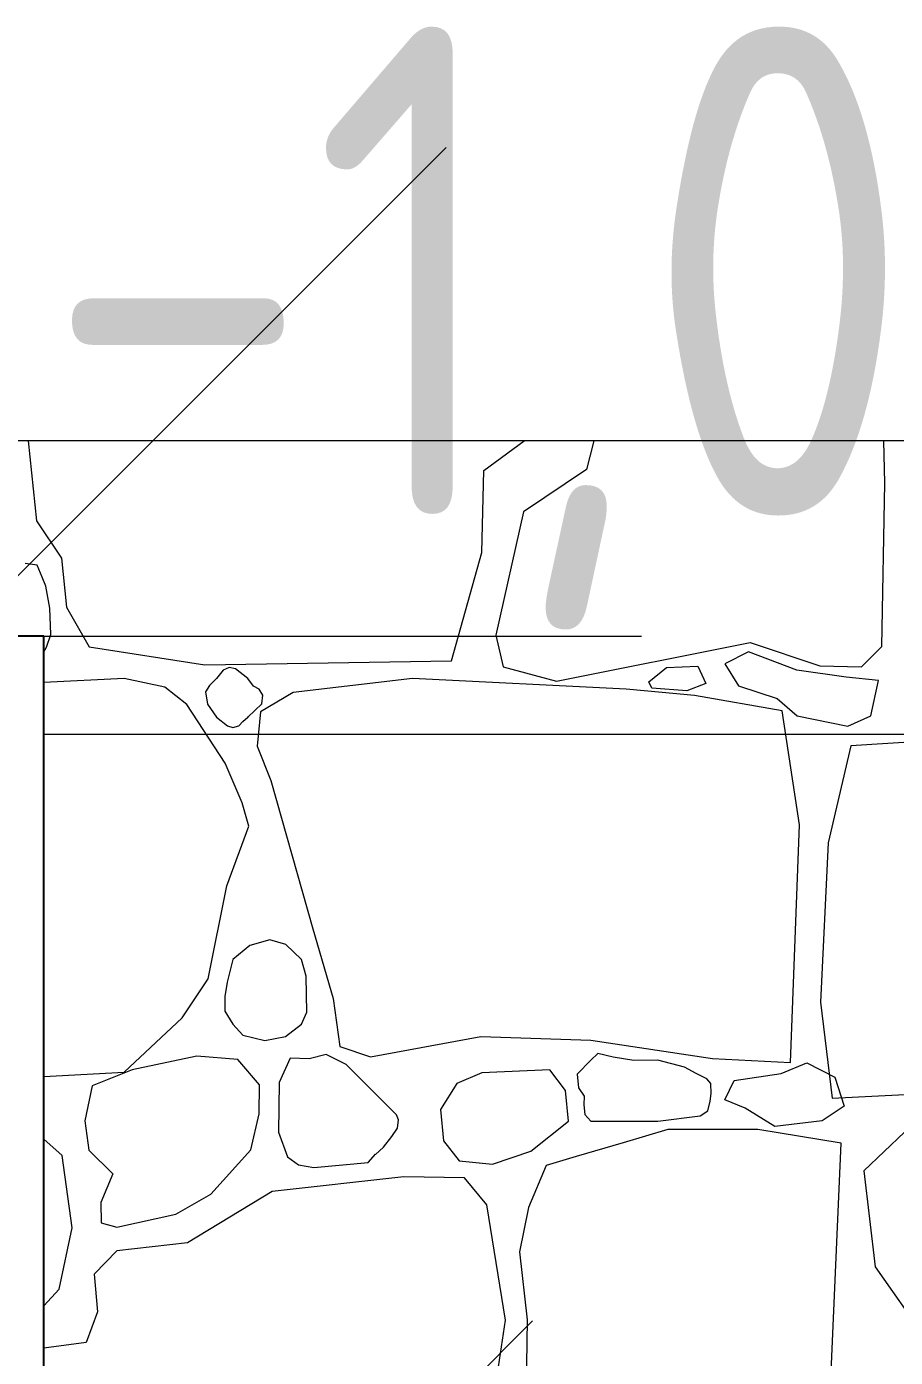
# Model space of a CAD drawing. Header units: feet. Extents: x -10410 to 374725, y -46422 to 88923.
# Drawn here: x 351503 to 351948, y -769 to -88 of the extents above; entities that cross this region are included whole.
import ezdxf

# ---------------------------------------------------------------- set-up
doc = ezdxf.new("R2010")
doc.units = ezdxf.units.FT
doc.header["$MEASUREMENT"] = 0
doc.layers.add('Интерьер - Мебель_Ном._пера__1', color=7, linetype='Continuous', lineweight=20)
doc.layers.add('Конструктив - Перекрытия_Ном._пера__1', color=7, linetype='Continuous', lineweight=20)
doc.layers.add('Конструктив - Стены Несущие_Ном._пера__161', color=7, linetype='Continuous', lineweight=15, true_color=0x6a6a6a)
doc.layers.add('Конструктив - Стены Несущие_Ном._пера__87', color=7, linetype='Continuous', lineweight=25, true_color=0x6a6a6a)
doc.styles.add('СГЕНЕРИР_СТИЛЬ_2', font='CS_Gost2304.shx')

# ---------------------------------------------------------------- blocks, each defined once
blk = doc.blocks.new('*X206')
at = {"layer": 'Конструктив - Стены Несущие_Ном._пера__161', "linetype": 'Continuous'}
for p, q in [((351504.23, -300), (351508.44, -341.05)), ((351737.29, -315.3), (351758, -300)), ((351793.53, -300), (351789.8, -314.8)), ((351942.37, -321.73), (351941.92, -300)), ((351736.3, -357.15), (351737.29, -315.3)), ((351789.8, -314.8), (351757.6, -336.35)), ((351940.88, -405.2), (351942.37, -321.73)), ((351757.6, -336.35), (351743.48, -399.51)), ((351508.44, -341.05), (351521.32, -360.13)), ((351521.32, -360.13), (351523.79, -385.14)), ((351720.7, -412.63), (351736.3, -357.15)), ((351508.88, -363.7), (351502.65, -362.83)), ((351511.41, -369.78), (351508.88, -363.7)), ((351513.19, -374.42), (351511.41, -369.78)), ((351515.29, -385.72), (351513.19, -374.42)), ((351515.87, -399.03), (351515.29, -385.72)), ((351523.79, -385.14), (351535.43, -405.45)), ((351513.62, -405.58), (351515.87, -399.03)), ((351743.48, -399.51), (351747.2, -415.61)), ((351512.23, -407.98), (351513.62, -405.58)), ((351535.43, -405.45), (351594.63, -414.61)), ((351774.44, -423.04), (351873.51, -403.22)), ((351872.61, -407.96), (351860.54, -414.14)), ((351897.34, -417.38), (351872.61, -407.96)), ((351873.51, -403.22), (351909.18, -415.11)), ((351930.48, -415.61), (351940.88, -405.2)), ((351594.63, -414.61), (351720.7, -412.63)), ((351860.54, -414.14), (351867.6, -425.33)), ((351553.41, -421.55), (351512.23, -423.58)), ((351574.07, -426.01), (351553.41, -421.55)), ((351600.57, -421.55), (351596.97, -425.22)), ((351603.9, -417.31), (351600.57, -421.55)), ((351607.05, -415.96), (351603.9, -417.31)), ((351610.23, -416.6), (351607.05, -415.96)), ((351616.67, -421.55), (351610.23, -416.6)), ((351619.43, -425.46), (351616.67, -421.55)), ((351700.88, -421.55), (351639.71, -428.73)), ((351810.11, -427), (351700.88, -421.55)), ((351747.2, -415.61), (351774.44, -423.04)), ((351821.68, -423.26), (351830.81, -415.91)), ((351830.81, -415.91), (351846.7, -415.32)), ((351846.7, -415.32), (351850.83, -424.15)), ((351922.65, -420.91), (351897.34, -417.38)), ((351909.18, -415.11), (351930.48, -415.61)), ((351939.14, -422.68), (351922.65, -420.91)), ((351585.46, -434.92), (351574.07, -426.01)), ((351596.97, -425.22), (351594.88, -428.48)), ((351594.88, -428.48), (351595.99, -434.72)), ((351622.37, -427), (351619.43, -425.46)), ((351624.27, -430.18), (351622.37, -427)), ((351845.03, -430.22), (351810.11, -427)), ((351823.15, -426.5), (351821.68, -423.26)), ((351841.11, -427.97), (351823.15, -426.5)), ((351850.83, -424.15), (351841.11, -427.97)), ((351867.6, -425.33), (351887.33, -431.8)), ((351935.31, -440.63), (351939.14, -422.68)), ((351605.03, -464.89), (351585.46, -434.92)), ((351595.99, -434.72), (351600.57, -441.36)), ((351616.67, -441.36), (351623.73, -434.48)), ((351639.71, -428.73), (351623.11, -438.64)), ((351623.73, -434.48), (351624.27, -430.18)), ((351889.81, -438.1), (351845.03, -430.22)), ((351887.33, -431.8), (351897.63, -440.63)), ((351600.57, -441.36), (351606.15, -445.77)), ((351613.98, -443.62), (351616.67, -441.36)), ((351623.11, -438.64), (351621.38, -456.22)), ((351898.77, -496.36), (351889.81, -438.1)), ((351897.63, -440.63), (351923.54, -445.93)), ((351923.54, -445.93), (351935.31, -440.63)), ((351606.15, -445.77), (351609, -446.61)), ((351609, -446.61), (351611.94, -445.73)), ((351611.94, -445.73), (351613.98, -443.62)), ((351969.88, -453.21), (351925.08, -455.95)), ((351621.38, -456.22), (351628.41, -473.8)), ((351925.08, -455.95), (351913.43, -505.69)), ((351613.7, -485.2), (351605.03, -464.89)), ((351628.41, -473.8), (351649.86, -549.6)), ((351617.17, -497.09), (351613.7, -485.2)), ((351894.08, -617.96), (351898.77, -496.36)), ((351605.77, -527.56), (351617.17, -497.09)), ((351913.43, -505.69), (351909.54, -587.1)), ((351596.36, -575.11), (351605.77, -527.56)), ((351649.86, -549.6), (351660.26, -585.27)), ((351627.86, -555.18), (351617.64, -558.1)), ((351636.11, -557.67), (351627.86, -555.18)), ((351644.09, -565.26), (351636.11, -557.67)), ((351617.64, -558.1), (351608.87, -565.26)), ((351608.87, -565.26), (351606.08, -576.96)), ((351646.41, -573.86), (351644.09, -565.26)), ((351582.99, -595.17), (351596.36, -575.11)), ((351606.08, -576.96), (351604.9, -584.2)), ((351646.67, -583.24), (351646.41, -573.86)), ((351604.9, -584.2), (351604.81, -591.67)), ((351646.71, -592.24), (351646.67, -583.24)), ((351604.81, -591.67), (351608.87, -598.39)), ((351660.26, -585.27), (351663.73, -609.79)), ((351909.54, -587.1), (351915.51, -636.12)), ((351553.41, -622.91), (351582.99, -595.17)), ((351608.87, -598.39), (351614.11, -604.02)), ((351635.89, -604.72), (351644.09, -598.39)), ((351644.09, -598.39), (351646.71, -592.24)), ((351614.11, -604.02), (351625.24, -606.77)), ((351625.24, -606.77), (351635.89, -604.72)), ((351679.33, -614.99), (351735.81, -604.58)), ((351735.81, -604.58), (351792.03, -606.57)), ((351663.73, -609.79), (351679.33, -614.99)), ((351792.03, -606.57), (351854.2, -615.98)), ((351590.42, -614.74), (351557.48, -621.67)), ((351611.47, -616.47), (351590.42, -614.74)), ((351622.62, -629.35), (351611.47, -616.47)), ((351638.24, -615.72), (351632.66, -628.11)), ((351647.93, -616.07), (351638.24, -615.72)), ((351656.58, -613.84), (351647.93, -616.07)), ((351666.95, -618.95), (351656.58, -613.84)), ((351692.71, -644.71), (351666.95, -618.95)), ((351792.03, -616.72), (351785.1, -623.87)), ((351795.57, -613.35), (351792.03, -616.72)), ((351803.4, -615.17), (351795.57, -613.35)), ((351814.09, -616.93), (351803.4, -615.17)), ((351826.21, -616.72), (351814.09, -616.93)), ((351839.93, -620.35), (351826.21, -616.72)), ((351854.2, -615.98), (351894.08, -617.96)), ((351889.45, -623.62), (351902.45, -618.2)), ((351902.45, -618.2), (351916.89, -625.42)), ((351512.23, -625.05), (351553.41, -622.91)), ((351557.48, -621.67), (351536.92, -629.85)), ((351736.3, -623.16), (351723.42, -628.61)), ((351770.98, -621.67), (351736.3, -623.16)), ((351779.15, -632.32), (351770.98, -621.67)), ((351785.1, -623.87), (351785.71, -630.98)), ((351845.82, -623.6), (351839.93, -620.35)), ((351851.39, -626.35), (351845.82, -623.6)), ((351865.26, -627.23), (351889.45, -623.62)), ((351916.89, -625.42), (351921.59, -640.23)), ((351536.92, -629.85), (351533.19, -647.78)), ((351622.37, -644.21), (351622.62, -629.35)), ((351632.66, -628.11), (351632.28, -653.62)), ((351723.42, -628.61), (351715.11, -642.01)), ((351780.52, -647.91), (351779.15, -632.32)), ((351785.71, -630.98), (351788.58, -635.17)), ((351853.48, -628.67), (351851.39, -626.35)), ((351853.54, -633.79), (351853.48, -628.67)), ((351860.56, -636.98), (351865.26, -627.23)), ((351915.51, -636.12), (352004.23, -631.63)), ((351788.58, -635.17), (351788.46, -639.52)), ((351788.46, -639.52), (351789.02, -644.59)), ((351851.88, -642.61), (351853.04, -637.76)), ((351853.04, -637.76), (351853.54, -633.79)), ((351871.04, -641.31), (351860.56, -636.98)), ((351618.06, -662.62), (351622.37, -644.21)), ((351693.68, -647.32), (351692.71, -644.71)), ((351715.11, -642.01), (351716.73, -658.08)), ((351789.02, -644.59), (351792.03, -647.93)), ((351826.21, -647.93), (351847.97, -645.25)), ((351847.97, -645.25), (351851.88, -642.61)), ((351886.2, -650.7), (351871.04, -641.31)), ((351921.59, -640.23), (351910.39, -647.81)), ((351964.91, -641.6), (351931.63, -673.3)), ((351533.19, -647.78), (351535.19, -662.79)), ((351690.18, -655.74), (351693.07, -651.55)), ((351693.07, -651.55), (351693.68, -647.32)), ((351761.32, -663.28), (351780.52, -647.91)), ((351792.03, -647.93), (351826.21, -647.93)), ((351831.41, -652.14), (351808.62, -659.07)), ((351854.44, -652.14), (351831.41, -652.14)), ((351877.48, -652.14), (351854.44, -652.14)), ((351920.07, -659.17), (351877.48, -652.14)), ((351910.39, -647.81), (351886.2, -650.7)), ((351521.56, -665.51), (351512.23, -657.14)), ((351632.28, -653.62), (351636.8, -666.13)), ((351686.04, -661.29), (351690.18, -655.74)), ((351716.73, -658.08), (351724.66, -668.24)), ((351808.62, -659.07), (351784.6, -666.01)), ((351914.39, -788.81), (351920.07, -659.17)), ((351526.76, -702.42), (351521.56, -665.51)), ((351535.19, -662.79), (351547.57, -674.92)), ((351597.6, -685.33), (351618.06, -662.62)), ((351636.8, -666.13), (351642.52, -670.32)), ((351678.14, -669.05), (351681.91, -664.84)), ((351681.81, -665.02), (351686.04, -661.29)), ((351741.75, -669.97), (351761.32, -663.28)), ((351784.6, -666.01), (351769.22, -670.63)), ((351642.52, -670.32), (351650.36, -671.71)), ((351650.36, -671.71), (351678.14, -669.05)), ((351724.66, -668.24), (351741.75, -669.97)), ((351769.22, -670.63), (351760.15, -692.15)), ((351931.63, -673.3), (351937.52, -722.36)), ((351547.57, -674.92), (351541.38, -689.54)), ((351696.42, -676.41), (351629.06, -683.84)), ((351727.38, -676.91), (351696.42, -676.41)), ((351738.78, -690.7), (351727.38, -676.91)), ((351579.77, -695.48), (351597.6, -685.33)), ((351629.06, -683.84), (351585.71, -710.1)), ((351541.38, -689.54), (351541.62, -699.94)), ((351748.44, -749.72), (351738.78, -690.7)), ((351760.15, -692.15), (351755.62, -714.74)), ((351541.62, -699.94), (351549.55, -702.17)), ((351549.55, -702.17), (351579.77, -695.48)), ((351520.08, -733.87), (351526.76, -702.42)), ((351549.55, -714.31), (351537.91, -726.19)), ((351585.71, -710.1), (351549.55, -714.31)), ((351755.62, -714.74), (351759.53, -749.56)), ((351537.91, -726.19), (351539.64, -745.51)), ((351937.52, -722.36), (351964.91, -761.6)), ((351512.23, -742.37), (351520.08, -733.87)), ((351539.64, -745.51), (351533.95, -761.12)), ((351739.77, -806.19), (351748.44, -749.72)), ((351759.53, -749.56), (351758.59, -798.02)), ((351533.95, -761.12), (351512.23, -764.09))]:
    blk.add_line(p, q, dxfattribs=at)
blk.add_point((351616.67, -441.36), dxfattribs=at)
blk = doc.blocks.new('Штриховка_103', base_point=(0, 0))
at = {"layer": 'Конструктив - Стены Несущие_Ном._пера__161', "linetype": 'Continuous'}
blk.add_blockref('*X206', (0, 0), dxfattribs=at)
blk = doc.blocks.new('*X210')
at = {"layer": 'Конструктив - Стены Несущие_Ном._пера__161', "linetype": 'Continuous'}
for p, q in [((351504.23, -300), (351508.44, -341.05)), ((351737.29, -315.3), (351758, -300)), ((351793.53, -300), (351789.8, -314.8)), ((351942.37, -321.73), (351941.92, -300)), ((351736.3, -357.15), (351737.29, -315.3)), ((351789.8, -314.8), (351757.6, -336.35)), ((351940.88, -405.2), (351942.37, -321.73)), ((351757.6, -336.35), (351743.48, -399.51)), ((351508.44, -341.05), (351521.32, -360.13)), ((351521.32, -360.13), (351523.79, -385.14)), ((351720.7, -412.63), (351736.3, -357.15)), ((351508.88, -363.7), (351502.65, -362.83)), ((351511.41, -369.78), (351508.88, -363.7)), ((351513.19, -374.42), (351511.41, -369.78)), ((351515.29, -385.72), (351513.19, -374.42)), ((351515.87, -399.03), (351515.29, -385.72)), ((351523.79, -385.14), (351535.43, -405.45)), ((351513.62, -405.58), (351515.87, -399.03)), ((351743.48, -399.51), (351747.2, -415.61)), ((351512.23, -407.98), (351513.62, -405.58)), ((351535.43, -405.45), (351594.63, -414.61)), ((351774.44, -423.04), (351873.51, -403.22)), ((351872.61, -407.96), (351860.54, -414.14)), ((351897.34, -417.38), (351872.61, -407.96)), ((351873.51, -403.22), (351909.18, -415.11)), ((351930.48, -415.61), (351940.88, -405.2)), ((351594.63, -414.61), (351720.7, -412.63)), ((351860.54, -414.14), (351867.6, -425.33)), ((351553.41, -421.55), (351512.23, -423.58)), ((351574.07, -426.01), (351553.41, -421.55)), ((351600.57, -421.55), (351596.97, -425.22)), ((351603.9, -417.31), (351600.57, -421.55)), ((351607.05, -415.96), (351603.9, -417.31)), ((351610.23, -416.6), (351607.05, -415.96)), ((351616.67, -421.55), (351610.23, -416.6)), ((351619.43, -425.46), (351616.67, -421.55)), ((351700.88, -421.55), (351639.71, -428.73)), ((351810.11, -427), (351700.88, -421.55)), ((351747.2, -415.61), (351774.44, -423.04)), ((351821.68, -423.26), (351830.81, -415.91)), ((351830.81, -415.91), (351846.7, -415.32)), ((351846.7, -415.32), (351850.83, -424.15)), ((351922.65, -420.91), (351897.34, -417.38)), ((351909.18, -415.11), (351930.48, -415.61)), ((351939.14, -422.68), (351922.65, -420.91)), ((351585.46, -434.92), (351574.07, -426.01)), ((351596.97, -425.22), (351594.88, -428.48)), ((351594.88, -428.48), (351595.99, -434.72)), ((351622.37, -427), (351619.43, -425.46)), ((351624.27, -430.18), (351622.37, -427)), ((351845.03, -430.22), (351810.11, -427)), ((351823.15, -426.5), (351821.68, -423.26)), ((351841.11, -427.97), (351823.15, -426.5)), ((351850.83, -424.15), (351841.11, -427.97)), ((351867.6, -425.33), (351887.33, -431.8)), ((351935.31, -440.63), (351939.14, -422.68)), ((351605.03, -464.89), (351585.46, -434.92)), ((351595.99, -434.72), (351600.57, -441.36)), ((351616.67, -441.36), (351623.73, -434.48)), ((351639.71, -428.73), (351623.11, -438.64)), ((351623.73, -434.48), (351624.27, -430.18)), ((351889.81, -438.1), (351845.03, -430.22)), ((351887.33, -431.8), (351897.63, -440.63)), ((351600.57, -441.36), (351606.15, -445.77)), ((351613.98, -443.62), (351616.67, -441.36)), ((351623.11, -438.64), (351621.38, -456.22)), ((351898.77, -496.36), (351889.81, -438.1)), ((351897.63, -440.63), (351923.54, -445.93)), ((351923.54, -445.93), (351935.31, -440.63)), ((351606.15, -445.77), (351609, -446.61)), ((351609, -446.61), (351611.94, -445.73)), ((351611.94, -445.73), (351613.98, -443.62)), ((351969.88, -453.21), (351925.08, -455.95)), ((351621.38, -456.22), (351628.41, -473.8)), ((351925.08, -455.95), (351913.43, -505.69)), ((351613.7, -485.2), (351605.03, -464.89)), ((351628.41, -473.8), (351649.86, -549.6)), ((351617.17, -497.09), (351613.7, -485.2)), ((351894.08, -617.96), (351898.77, -496.36)), ((351605.77, -527.56), (351617.17, -497.09)), ((351913.43, -505.69), (351909.54, -587.1)), ((351596.36, -575.11), (351605.77, -527.56)), ((351649.86, -549.6), (351660.26, -585.27)), ((351627.86, -555.18), (351617.64, -558.1)), ((351636.11, -557.67), (351627.86, -555.18)), ((351644.09, -565.26), (351636.11, -557.67)), ((351617.64, -558.1), (351608.87, -565.26)), ((351608.87, -565.26), (351606.08, -576.96)), ((351646.41, -573.86), (351644.09, -565.26)), ((351582.99, -595.17), (351596.36, -575.11)), ((351606.08, -576.96), (351604.9, -584.2)), ((351646.67, -583.24), (351646.41, -573.86)), ((351604.9, -584.2), (351604.81, -591.67)), ((351646.71, -592.24), (351646.67, -583.24)), ((351604.81, -591.67), (351608.87, -598.39)), ((351660.26, -585.27), (351663.73, -609.79)), ((351909.54, -587.1), (351915.51, -636.12)), ((351553.41, -622.91), (351582.99, -595.17)), ((351608.87, -598.39), (351614.11, -604.02)), ((351635.89, -604.72), (351644.09, -598.39)), ((351644.09, -598.39), (351646.71, -592.24)), ((351614.11, -604.02), (351625.24, -606.77)), ((351625.24, -606.77), (351635.89, -604.72)), ((351679.33, -614.99), (351735.81, -604.58)), ((351735.81, -604.58), (351792.03, -606.57)), ((351663.73, -609.79), (351679.33, -614.99)), ((351792.03, -606.57), (351854.2, -615.98)), ((351590.42, -614.74), (351557.48, -621.67)), ((351611.47, -616.47), (351590.42, -614.74)), ((351622.62, -629.35), (351611.47, -616.47)), ((351638.24, -615.72), (351632.66, -628.11)), ((351647.93, -616.07), (351638.24, -615.72)), ((351656.58, -613.84), (351647.93, -616.07)), ((351666.95, -618.95), (351656.58, -613.84)), ((351692.71, -644.71), (351666.95, -618.95)), ((351792.03, -616.72), (351785.1, -623.87)), ((351795.57, -613.35), (351792.03, -616.72)), ((351803.4, -615.17), (351795.57, -613.35)), ((351814.09, -616.93), (351803.4, -615.17)), ((351826.21, -616.72), (351814.09, -616.93)), ((351839.93, -620.35), (351826.21, -616.72)), ((351854.2, -615.98), (351894.08, -617.96)), ((351889.45, -623.62), (351902.45, -618.2)), ((351902.45, -618.2), (351916.89, -625.42)), ((351512.23, -625.05), (351553.41, -622.91)), ((351557.48, -621.67), (351536.92, -629.85)), ((351736.3, -623.16), (351723.42, -628.61)), ((351770.98, -621.67), (351736.3, -623.16)), ((351779.15, -632.32), (351770.98, -621.67)), ((351785.1, -623.87), (351785.71, -630.98)), ((351845.82, -623.6), (351839.93, -620.35)), ((351851.39, -626.35), (351845.82, -623.6)), ((351865.26, -627.23), (351889.45, -623.62)), ((351916.89, -625.42), (351921.59, -640.23)), ((351536.92, -629.85), (351533.19, -647.78)), ((351622.37, -644.21), (351622.62, -629.35)), ((351632.66, -628.11), (351632.28, -653.62)), ((351723.42, -628.61), (351715.11, -642.01)), ((351780.52, -647.91), (351779.15, -632.32)), ((351785.71, -630.98), (351788.58, -635.17)), ((351853.48, -628.67), (351851.39, -626.35)), ((351853.54, -633.79), (351853.48, -628.67)), ((351860.56, -636.98), (351865.26, -627.23)), ((351915.51, -636.12), (352004.23, -631.63)), ((351788.58, -635.17), (351788.46, -639.52)), ((351788.46, -639.52), (351789.02, -644.59)), ((351851.88, -642.61), (351853.04, -637.76)), ((351853.04, -637.76), (351853.54, -633.79)), ((351871.04, -641.31), (351860.56, -636.98)), ((351618.06, -662.62), (351622.37, -644.21)), ((351693.68, -647.32), (351692.71, -644.71)), ((351715.11, -642.01), (351716.73, -658.08)), ((351789.02, -644.59), (351792.03, -647.93)), ((351826.21, -647.93), (351847.97, -645.25)), ((351847.97, -645.25), (351851.88, -642.61)), ((351886.2, -650.7), (351871.04, -641.31)), ((351921.59, -640.23), (351910.39, -647.81)), ((351964.91, -641.6), (351931.63, -673.3)), ((351533.19, -647.78), (351535.19, -662.79)), ((351690.18, -655.74), (351693.07, -651.55)), ((351693.07, -651.55), (351693.68, -647.32)), ((351761.32, -663.28), (351780.52, -647.91)), ((351792.03, -647.93), (351826.21, -647.93)), ((351831.41, -652.14), (351808.62, -659.07)), ((351854.44, -652.14), (351831.41, -652.14)), ((351877.48, -652.14), (351854.44, -652.14)), ((351920.07, -659.17), (351877.48, -652.14)), ((351910.39, -647.81), (351886.2, -650.7)), ((351521.56, -665.51), (351512.23, -657.14)), ((351632.28, -653.62), (351636.8, -666.13)), ((351686.04, -661.29), (351690.18, -655.74)), ((351716.73, -658.08), (351724.66, -668.24)), ((351808.62, -659.07), (351784.6, -666.01)), ((351914.39, -788.81), (351920.07, -659.17)), ((351526.76, -702.42), (351521.56, -665.51)), ((351535.19, -662.79), (351547.57, -674.92)), ((351597.6, -685.33), (351618.06, -662.62)), ((351636.8, -666.13), (351642.52, -670.32)), ((351678.14, -669.05), (351681.91, -664.84)), ((351681.81, -665.02), (351686.04, -661.29)), ((351741.75, -669.97), (351761.32, -663.28)), ((351784.6, -666.01), (351769.22, -670.63)), ((351642.52, -670.32), (351650.36, -671.71)), ((351650.36, -671.71), (351678.14, -669.05)), ((351724.66, -668.24), (351741.75, -669.97)), ((351769.22, -670.63), (351760.15, -692.15)), ((351931.63, -673.3), (351937.52, -722.36)), ((351547.57, -674.92), (351541.38, -689.54)), ((351696.42, -676.41), (351629.06, -683.84)), ((351727.38, -676.91), (351696.42, -676.41)), ((351738.78, -690.7), (351727.38, -676.91)), ((351579.77, -695.48), (351597.6, -685.33)), ((351629.06, -683.84), (351585.71, -710.1)), ((351541.38, -689.54), (351541.62, -699.94)), ((351748.44, -749.72), (351738.78, -690.7)), ((351760.15, -692.15), (351755.62, -714.74)), ((351541.62, -699.94), (351549.55, -702.17)), ((351549.55, -702.17), (351579.77, -695.48)), ((351520.08, -733.87), (351526.76, -702.42)), ((351549.55, -714.31), (351537.91, -726.19)), ((351585.71, -710.1), (351549.55, -714.31)), ((351755.62, -714.74), (351759.53, -749.56)), ((351537.91, -726.19), (351539.64, -745.51)), ((351937.52, -722.36), (351964.91, -761.6)), ((351512.23, -742.37), (351520.08, -733.87)), ((351539.64, -745.51), (351533.95, -761.12)), ((351739.77, -806.19), (351748.44, -749.72)), ((351759.53, -749.56), (351758.59, -798.02)), ((351533.95, -761.12), (351512.23, -764.09))]:
    blk.add_line(p, q, dxfattribs=at)
blk.add_point((351616.67, -441.36), dxfattribs=at)
blk = doc.blocks.new('Штриховка_105', base_point=(0, 0))
at = {"layer": 'Конструктив - Стены Несущие_Ном._пера__161', "linetype": 'Continuous'}
blk.add_blockref('*X210', (0, 0), dxfattribs=at)

msp = doc.modelspace()

# ---------------------------------------------------------------- linework, layer by layer
at = {"layer": 'Интерьер - Мебель_Ном._пера__1', "linetype": 'Continuous'}
for p, q in [((351467.95173, -400), (351717.95173, -150)), ((351467.95173, -400), (351817.95173, -400)), ((351512.23354, -1000), (351512.23354, -450)), ((351512.23354, -450), (352295.26519, -450)), ((351512.23354, -1000), (351762.23354, -750))]:
    msp.add_line(p, q, dxfattribs=at)
at = {"layer": 'Конструктив - Перекрытия_Ном._пера__1', "linetype": 'Continuous'}
msp.add_line((352462.58261, -300), (346562.29186, -300), dxfattribs=at)
at = {"layer": 'Конструктив - Стены Несущие_Ном._пера__87', "linetype": 'Continuous'}
for p, q in [((351512.23354, -400), (350612.23354, -400)), ((351512.23354, -1000), (351512.23354, -400))]:
    msp.add_line(p, q, dxfattribs=at)

# ---------------------------------------------------------------- block references
at = {"layer": 'Конструктив - Стены Несущие_Ном._пера__161', "linetype": 'Continuous'}
for name in ['Штриховка_103', 'Штриховка_105']:
    msp.add_blockref(name, (0, 0), dxfattribs=at)

# ---------------------------------------------------------------- texts
at = {"layer": 'Интерьер - Мебель_Ном._пера__1', "linetype": 'Continuous', "insert": (351512.23354, -396.54423), "char_height": 250, "attachment_point": 7, "style": 'СГЕНЕРИР_СТИЛЬ_2'}
msp.add_mtext('\\A1;{\\FCS_Gost2304.shx;-1,000}', dxfattribs=at)

doc.saveas('drawing.dxf')
